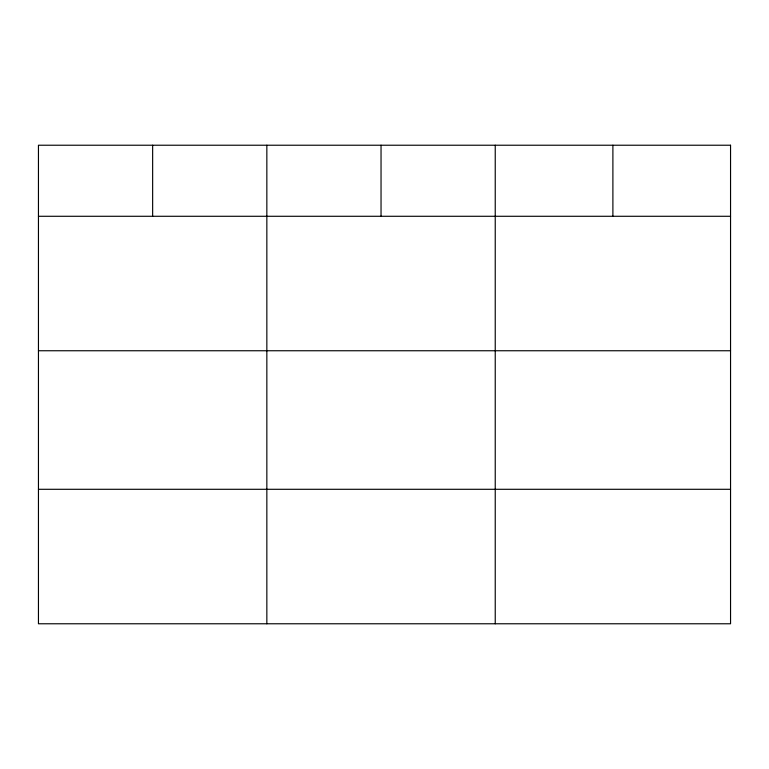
<?xml version="1.0" encoding="UTF-8"?>
<svg xmlns="http://www.w3.org/2000/svg" width="769" height="769" viewBox="0 0 769 769"><rect width="100%" height="100%" fill="white"/><g stroke="black" fill="none" stroke-linecap="round" stroke-linejoin="round"><path stroke-width="1.15" d="M38.45 216.281L730.55 216.281M38.45 350.751L730.55 350.751M38.45 489.295L730.55 489.295M612.893 145.226L612.893 216.281M495.236 145.226L495.236 623.774M381.039 145.226L381.039 216.281M266.843 145.226L266.843 623.774M152.647 145.226L152.647 216.281M730.55 145.226L38.45 145.226L38.45 623.774L730.55 623.774L730.55 145.226"/></g></svg>
